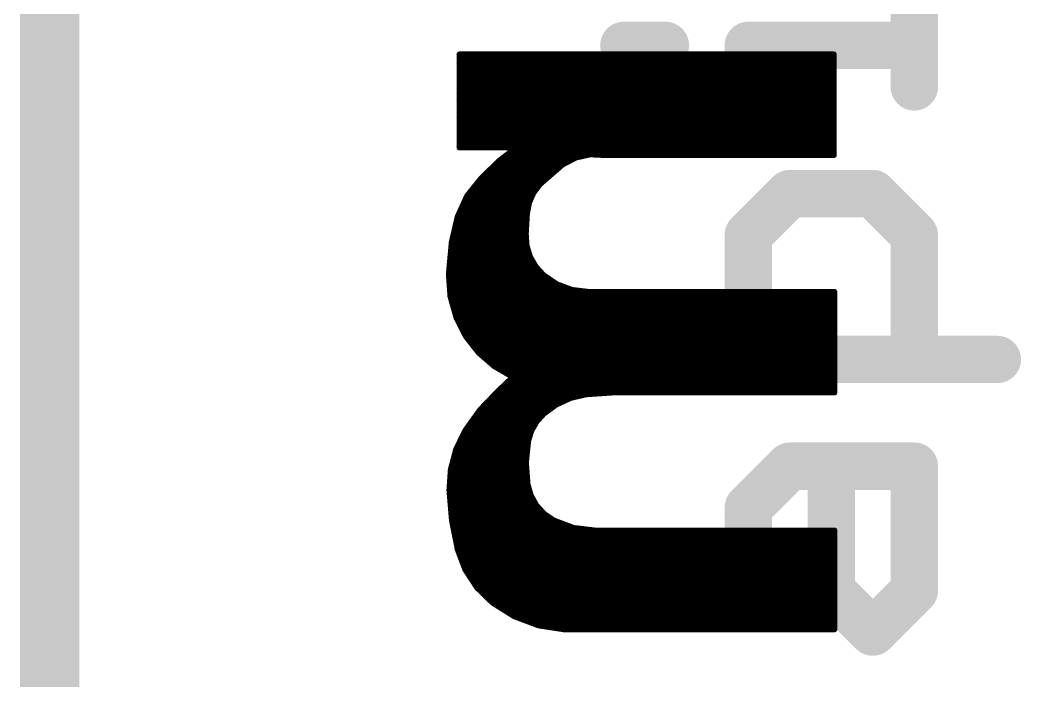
# Model space of a CAD drawing. Extents: x -10.1 to 20.4, y -11.4 to 45.8.
# Drawn here: x 12.573 to 16.866, y 16.301 to 19.137 of the extents above; entities that cross this region are included whole.
import ezdxf

# ---------------------------------------------------------------- set-up
doc = ezdxf.new("R2010")
doc.units = 0
for name, color, linetype in [('1', 12, 'CONTINUOUS'), ('21', 41, 'CONTINUOUS'), ('22', 40, 'CONTINUOUS')]:
    doc.layers.add(name, color=color, linetype=linetype)

msp = doc.modelspace()

# ---------------------------------------------------------------- linework, layer by layer
at = {"layer": '1', "const_width": 0.254}
msp.add_lwpolyline([(12.7, 10.81), (12.7, 26.93)], dxfattribs=at)
at = {"layer": '21', "const_width": 0.2032}
for points in [[(16.4084, 18.8498), (16.4084, 19.2057)], [(15.1627, 19.0277), (15.3407, 19.0277)], [(15.6966, 18.8498), (15.6966, 19.0277)], [(15.6966, 19.0277), (16.4084, 19.0277)], [(15.6966, 18.2142), (15.8745, 18.3922)], [(15.8745, 18.3922), (16.2305, 18.3922)], [(16.2305, 18.3922), (16.4084, 18.2142)], [(15.6966, 17.6804), (15.6966, 18.2142)], [(16.4084, 18.2142), (16.4084, 17.6804)], [(16.7643, 17.6804), (15.6966, 17.6804)], [(15.6966, 17.0449), (15.8745, 17.2228)], [(15.8745, 17.2228), (16.4084, 17.2228)], [(16.0525, 16.6889), (16.0525, 17.2228)], [(16.4084, 17.2228), (16.4084, 16.6889)], [(15.6966, 16.6889), (15.6966, 17.0449)], [(16.2305, 16.511), (16.0525, 16.6889)], [(16.4084, 16.6889), (16.2305, 16.511)]]:
    msp.add_lwpolyline(points, dxfattribs=at)
at = {"layer": '21', "const_width": 0.1016}
for points in [[(15.1627, 19.0785, 1), (15.1627, 18.9769)], [(15.3407, 18.9769, 1), (15.3407, 19.0785)], [(15.7474, 19.0277, 1), (15.6458, 19.0277)], [(15.6966, 19.0785, 1), (15.6966, 18.9769)], [(16.4084, 18.9769, 1), (16.4084, 19.0785)], [(15.6458, 18.8498, 1), (15.7474, 18.8498)], [(16.3576, 18.8498, 1), (16.4592, 18.8498)], [(15.8745, 18.443, 1), (15.8745, 18.3414)], [(15.9105, 18.3563, 1), (15.8386, 18.4281)], [(16.2664, 18.4281, 1), (16.1945, 18.3563)], [(16.2305, 18.3414, 1), (16.2305, 18.443)], [(15.7474, 18.2142, 1), (15.6458, 18.2142)], [(15.6607, 18.2502, 1), (15.7325, 18.1783)], [(16.4592, 18.2142, 1), (16.3576, 18.2142)], [(16.3725, 18.1783, 1), (16.4443, 18.2502)], [(15.6966, 17.7312, 1), (15.6966, 17.6296)], [(16.7643, 17.6296, 1), (16.7643, 17.7312)], [(15.6458, 17.6804, 1), (15.7474, 17.6804)], [(16.3576, 17.6804, 1), (16.4592, 17.6804)], [(15.8745, 17.2736, 1), (15.8745, 17.172)], [(15.9105, 17.1869, 1), (15.8386, 17.2587)], [(16.1033, 17.2228, 1), (16.0017, 17.2228)], [(16.4592, 17.2228, 1), (16.3576, 17.2228)], [(16.4084, 17.172, 1), (16.4084, 17.2736)], [(15.7474, 17.0449, 1), (15.6458, 17.0449)], [(15.6607, 17.0808, 1), (15.7325, 17.0089)], [(16.0884, 16.7249, 1), (16.0166, 16.653)], [(16.4443, 16.653, 1), (16.3725, 16.7249)], [(15.6458, 16.6889, 1), (15.7474, 16.6889)], [(16.0017, 16.6889, 1), (16.1033, 16.6889)], [(16.3576, 16.6889, 1), (16.4592, 16.6889)], [(16.1945, 16.5469, 1), (16.2664, 16.4751)], [(16.1945, 16.4751, 1), (16.2664, 16.5469)]]:
    msp.add_lwpolyline(points, format="xyb", dxfattribs=at)
at = {"layer": '22', "const_width": 0.0127}
for points in [[(14.4577, 18.9954, 1), (14.4577, 18.9826)], [(14.4577, 18.9802, 1), (14.4577, 18.9674)], [(14.4641, 18.989, 1), (14.4514, 18.989)], [(16.0694, 18.989, 1), (16.0567, 18.989)], [(16.063, 18.9826, 1), (16.063, 18.9954)], [(16.063, 18.9674, 1), (16.063, 18.9802)], [(14.4577, 18.9548, 1), (14.4577, 18.942)], [(14.4577, 18.9294, 1), (14.4577, 18.9167)], [(16.063, 18.942, 1), (16.063, 18.9548)], [(16.063, 18.9167, 1), (16.063, 18.9294)], [(14.4577, 18.904, 1), (14.4577, 18.8912)], [(16.063, 18.8912, 1), (16.063, 18.904)], [(14.4577, 18.8786, 1), (14.4577, 18.8658)], [(14.4577, 18.8532, 1), (14.4577, 18.8405)], [(16.063, 18.8658, 1), (16.063, 18.8786)], [(16.063, 18.8405, 1), (16.063, 18.8532)], [(14.4577, 18.8278, 1), (14.4577, 18.815)], [(14.4577, 18.8024, 1), (14.4577, 18.7896)], [(16.063, 18.815, 1), (16.063, 18.8278)], [(16.063, 18.7896, 1), (16.063, 18.8024)], [(14.4577, 18.777, 1), (14.4577, 18.7643)], [(16.063, 18.7643, 1), (16.063, 18.777)], [(14.4577, 18.7516, 1), (14.4577, 18.7388)], [(14.4577, 18.7262, 1), (14.4577, 18.7134)], [(16.063, 18.7388, 1), (16.063, 18.7516)], [(16.063, 18.7134, 1), (16.063, 18.7262)], [(14.4577, 18.7008, 1), (14.4577, 18.6881)], [(14.4577, 18.6754, 1), (14.4577, 18.6626)], [(16.063, 18.6881, 1), (16.063, 18.7008)], [(16.063, 18.6626, 1), (16.063, 18.6754)], [(14.4577, 18.65, 1), (14.4577, 18.6372)], [(16.063, 18.6372, 1), (16.063, 18.65)], [(14.4577, 18.6246, 1), (14.4577, 18.6119)], [(14.4577, 18.5992, 1), (14.4577, 18.5864)], [(14.4577, 18.5967, 1), (14.4577, 18.5839)], [(14.4514, 18.5903, 1), (14.4641, 18.5903)], [(14.6849, 18.5889, 1), (14.6725, 18.5917)], [(14.6787, 18.5839, 1), (14.6787, 18.5967)], [(16.063, 18.6119, 1), (16.063, 18.6246)], [(16.063, 18.5864, 1), (16.063, 18.5992)], [(14.6265, 18.5394, 1), (14.6343, 18.5294)], [(14.6348, 18.5298, 1), (14.626, 18.539)], [(14.6404, 18.5484, 1), (14.6404, 18.5357)], [(14.6736, 18.5738, 1), (14.6736, 18.561)], [(14.6674, 18.5688, 1), (14.6798, 18.566)], [(14.6775, 18.5624, 1), (14.6697, 18.5724)], [(14.9478, 18.5357, 1), (14.9478, 18.5484)], [(14.9548, 18.5526, 1), (14.9576, 18.5402)], [(14.9591, 18.5408, 1), (14.9532, 18.552)], [(15.0189, 18.5666, 1), (15.0183, 18.5539)], [(15.02, 18.5541, 1), (15.0172, 18.5665)], [(15.0825, 18.5636, 1), (15.0825, 18.5509)], [(15.0822, 18.5509, 1), (15.0828, 18.5635)], [(16.0567, 18.5572, 1), (16.0694, 18.5572)], [(16.063, 18.561, 1), (16.063, 18.5738)], [(16.063, 18.5509, 1), (16.063, 18.5636)], [(14.5858, 18.4976, 1), (14.5858, 18.4848)], [(14.612, 18.523, 1), (14.612, 18.5102)], [(14.8704, 18.4848, 1), (14.8704, 18.4976)], [(14.8966, 18.5222, 1), (14.9026, 18.511)], [(14.9038, 18.5118, 1), (14.8954, 18.5214)], [(14.8996, 18.5102, 1), (14.8996, 18.523)], [(14.5473, 18.4628, 1), (14.5561, 18.4536)], [(14.5567, 18.4542, 1), (14.5467, 18.4622)], [(14.5596, 18.4722, 1), (14.5596, 18.4595)], [(14.8411, 18.4595, 1), (14.8411, 18.4722)], [(14.517, 18.4214, 1), (14.517, 18.4086)], [(14.5374, 18.4468, 1), (14.5374, 18.434)], [(14.7897, 18.4086, 1), (14.7897, 18.4214)], [(14.7989, 18.4376, 1), (14.8073, 18.428)], [(14.8082, 18.429, 1), (14.798, 18.4366)], [(14.8119, 18.434, 1), (14.8119, 18.4468)], [(14.4824, 18.3706, 1), (14.4824, 18.3578)], [(14.4856, 18.386, 1), (14.4955, 18.3781)], [(14.4963, 18.3794, 1), (14.4848, 18.3847)], [(14.4966, 18.396, 1), (14.4966, 18.3833)], [(14.7612, 18.3578, 1), (14.7612, 18.3706)], [(14.7697, 18.399, 1), (14.7799, 18.3913)], [(14.7806, 18.3926, 1), (14.769, 18.3977)], [(14.7724, 18.3833, 1), (14.7724, 18.396)], [(14.4709, 18.3452, 1), (14.4709, 18.3325)], [(14.75, 18.3546, 1), (14.7617, 18.3495)], [(14.7621, 18.3509, 1), (14.7496, 18.3532)], [(14.7534, 18.3325, 1), (14.7534, 18.3452)], [(14.4489, 18.2944, 1), (14.4489, 18.2816)], [(14.4443, 18.2957, 1), (14.4559, 18.2905)], [(14.4563, 18.2917, 1), (14.4439, 18.2945)], [(14.4593, 18.3198, 1), (14.4593, 18.3071)], [(14.741, 18.307, 1), (14.7534, 18.3046)], [(14.7535, 18.3054, 1), (14.7409, 18.3062)], [(14.7462, 18.2816, 1), (14.7462, 18.2944)], [(14.7486, 18.3071, 1), (14.7486, 18.3198)], [(14.4371, 18.2436, 1), (14.4371, 18.2309)], [(14.443, 18.269, 1), (14.443, 18.2563)], [(14.7432, 18.2309, 1), (14.7432, 18.2436)], [(14.7447, 18.2563, 1), (14.7447, 18.269)], [(14.4312, 18.2182, 1), (14.4312, 18.2054)], [(14.7485, 18.2198, 1), (14.7359, 18.219)], [(14.7359, 18.2198, 1), (14.7485, 18.219)], [(14.7427, 18.2054, 1), (14.7427, 18.2182)], [(14.4226, 18.1674, 1), (14.4226, 18.1547)], [(14.4185, 18.1853, 1), (14.4309, 18.1825)], [(14.431, 18.1833, 1), (14.4184, 18.1845)], [(14.4253, 18.1928, 1), (14.4253, 18.1801)], [(14.7516, 18.1714, 1), (14.7394, 18.1677)], [(14.7392, 18.1692, 1), (14.7518, 18.17)], [(14.7444, 18.1801, 1), (14.7444, 18.1928)], [(14.7481, 18.1547, 1), (14.7481, 18.1674)], [(14.4179, 18.1166, 1), (14.4179, 18.1039)], [(14.4202, 18.142, 1), (14.4202, 18.1292)], [(14.7654, 18.1249, 1), (14.7544, 18.1186)], [(14.7538, 18.1199, 1), (14.766, 18.1236)], [(14.7557, 18.1292, 1), (14.7557, 18.142)], [(14.7665, 18.1039, 1), (14.7665, 18.1166)], [(14.4155, 18.0912, 1), (14.4155, 18.0785)], [(14.7893, 18.0827, 1), (14.7799, 18.0741)], [(14.7791, 18.0752, 1), (14.7901, 18.0815)], [(14.7809, 18.0785, 1), (14.7809, 18.0912)], [(14.4183, 18.0472, 1), (14.4057, 18.0462)], [(14.4057, 18.0473, 1), (14.4183, 18.0461)], [(14.4129, 18.0404, 1), (14.4129, 18.0277)], [(14.4132, 18.0658, 1), (14.4132, 18.053)], [(14.802, 18.053, 1), (14.802, 18.0658)], [(14.822, 18.0469, 1), (14.8148, 18.0363)], [(14.8137, 18.0373, 1), (14.8231, 18.0459)], [(14.8296, 18.0277, 1), (14.8296, 18.0404)], [(14.4148, 18.015, 1), (14.4148, 18.0023)], [(14.4166, 17.9896, 1), (14.4166, 17.9768)], [(14.8671, 18.0023, 1), (14.8671, 18.015)], [(14.8778, 18.0088, 1), (14.8734, 17.9969)], [(14.872, 17.9976, 1), (14.8792, 18.0081)], [(14.9283, 17.9768, 1), (14.9283, 17.9896)], [(14.9411, 17.985, 1), (14.9396, 17.9724)], [(14.9381, 17.9728, 1), (14.9425, 17.9847)], [(14.4184, 17.9642, 1), (14.4184, 17.9515)], [(14.4251, 17.9527, 1), (14.4128, 17.9493)], [(14.4126, 17.9506, 1), (14.4253, 17.9515)], [(14.4242, 17.9388, 1), (14.4242, 17.9261)], [(15.0089, 17.9769, 1), (15.0089, 17.9642)], [(15.0081, 17.9642, 1), (15.0097, 17.9768)], [(16.0719, 17.9705, 1), (16.0591, 17.9705)], [(16.0655, 17.9642, 1), (16.0655, 17.9769)], [(16.0655, 17.9515, 1), (16.0655, 17.9642)], [(16.0655, 17.9261, 1), (16.0655, 17.9388)], [(14.4314, 17.9134, 1), (14.4314, 17.9006)], [(16.0655, 17.9006, 1), (16.0655, 17.9134)], [(14.4385, 17.888, 1), (14.4385, 17.8753)], [(14.4507, 17.8616, 1), (14.4393, 17.8558)], [(14.4389, 17.857, 1), (14.4511, 17.8604)], [(14.4463, 17.8626, 1), (14.4463, 17.8498)], [(16.0655, 17.8753, 1), (16.0655, 17.888)], [(16.0655, 17.8498, 1), (16.0655, 17.8626)], [(14.4592, 17.8372, 1), (14.4592, 17.8244)], [(14.4722, 17.8118, 1), (14.4722, 17.7991)], [(16.0655, 17.8244, 1), (16.0655, 17.8372)], [(16.0655, 17.7991, 1), (16.0655, 17.8118)], [(14.4852, 17.7864, 1), (14.4852, 17.7736)], [(14.4903, 17.7836, 1), (14.4803, 17.7758)], [(14.4797, 17.7768, 1), (14.491, 17.7826)], [(16.0655, 17.7736, 1), (16.0655, 17.7864)], [(14.505, 17.761, 1), (14.505, 17.7482)], [(14.5248, 17.7356, 1), (14.5248, 17.7229)], [(16.0655, 17.7482, 1), (16.0655, 17.761)], [(16.0655, 17.7229, 1), (16.0655, 17.7356)], [(14.5441, 17.7146, 1), (14.5358, 17.7051)], [(14.535, 17.7059, 1), (14.545, 17.7138)], [(14.5469, 17.7102, 1), (14.5469, 17.6974)], [(14.5762, 17.6848, 1), (14.5762, 17.672)], [(16.0655, 17.6974, 1), (16.0655, 17.7102)], [(16.0655, 17.672, 1), (16.0655, 17.6848)], [(14.6054, 17.6594, 1), (14.6054, 17.6467)], [(14.6101, 17.6572, 1), (14.6037, 17.6462)], [(14.6027, 17.6469, 1), (14.6111, 17.6565)], [(16.0655, 17.6467, 1), (16.0655, 17.6594)], [(14.6486, 17.634, 1), (14.6486, 17.6212)], [(14.6754, 17.5849, 1), (14.6666, 17.5941)], [(14.6748, 17.6021, 1), (14.6854, 17.5951)], [(14.6846, 17.5941, 1), (14.6756, 17.6031)], [(14.6825, 17.6086, 1), (14.6825, 17.5958)], [(14.6765, 17.6038, 1), (14.689, 17.6014)], [(14.6899, 17.6061, 1), (14.6775, 17.6085)], [(14.688, 17.599, 1), (14.6775, 17.6061)], [(14.6805, 17.6018, 1), (14.6869, 17.6128)], [(16.0655, 17.6212, 1), (16.0655, 17.634)], [(16.0655, 17.5958, 1), (16.0655, 17.6086)], [(14.6308, 17.5578, 1), (14.6308, 17.545)], [(14.6576, 17.5832, 1), (14.6576, 17.5705)], [(14.6665, 17.594, 1), (14.6755, 17.585)], [(16.0655, 17.5705, 1), (16.0655, 17.5832)], [(16.0655, 17.545, 1), (16.0655, 17.5578)], [(14.6057, 17.5324, 1), (14.6057, 17.5196)], [(14.6184, 17.5484, 1), (14.6272, 17.5392)], [(14.6274, 17.5394, 1), (14.6182, 17.5482)], [(14.9336, 17.5219, 1), (14.9365, 17.5095)], [(14.9377, 17.5099, 1), (14.9324, 17.5214)], [(14.9793, 17.5196, 1), (14.9793, 17.5324)], [(15.0008, 17.5374, 1), (15.0016, 17.5248)], [(15.0026, 17.5249, 1), (14.9998, 17.5373)], [(15.113, 17.5451, 1), (15.113, 17.5324)], [(15.1134, 17.5324, 1), (15.1126, 17.545)], [(16.0591, 17.5387, 1), (16.0719, 17.5387)], [(16.0655, 17.5324, 1), (16.0655, 17.5451)], [(14.5423, 17.4694, 1), (14.5515, 17.4606)], [(14.5521, 17.4613, 1), (14.5417, 17.4687)], [(14.5567, 17.4816, 1), (14.5567, 17.4688)], [(14.5812, 17.507, 1), (14.5812, 17.4943)], [(14.8566, 17.4688, 1), (14.8566, 17.4816)], [(14.8706, 17.4931, 1), (14.8759, 17.4816)], [(14.877, 17.4822, 1), (14.8695, 17.4925)], [(14.9022, 17.4943, 1), (14.9022, 17.507)], [(14.5178, 17.4308, 1), (14.5178, 17.4181)], [(14.536, 17.4562, 1), (14.536, 17.4434)], [(14.7978, 17.4181, 1), (14.7978, 17.4308)], [(14.8147, 17.4524, 1), (14.8221, 17.4422)], [(14.8231, 17.4431, 1), (14.8137, 17.4515)], [(14.8218, 17.4434, 1), (14.8218, 17.4562)], [(14.4819, 17.38, 1), (14.4819, 17.3672)], [(14.4888, 17.3733, 1), (14.4774, 17.3789)], [(14.4995, 17.4054, 1), (14.4995, 17.3926)], [(14.7717, 17.372, 1), (14.7596, 17.3757)], [(14.7655, 17.3672, 1), (14.7655, 17.38)], [(14.7798, 17.3926, 1), (14.7798, 17.4054)], [(14.7833, 17.4177, 1), (14.7927, 17.4092)], [(14.7935, 17.4103, 1), (14.7825, 17.4166)], [(14.4695, 17.3546, 1), (14.4695, 17.3419)], [(14.4779, 17.3798, 1), (14.4883, 17.3724)], [(14.7578, 17.3419, 1), (14.7578, 17.3546)], [(14.7601, 17.377, 1), (14.7712, 17.3708)], [(14.4381, 17.2984, 1), (14.4495, 17.2928)], [(14.4499, 17.2939, 1), (14.4377, 17.2972)], [(14.4447, 17.3038, 1), (14.4447, 17.291)], [(14.4571, 17.3292, 1), (14.4571, 17.3164)], [(14.7462, 17.3323, 1), (14.7584, 17.3285)], [(14.7586, 17.3298, 1), (14.746, 17.331)], [(14.7489, 17.291, 1), (14.7489, 17.3038)], [(14.7515, 17.3164, 1), (14.7515, 17.3292)], [(14.4307, 17.253, 1), (14.4307, 17.2402)], [(14.4375, 17.2784, 1), (14.4375, 17.2657)], [(14.7437, 17.2402, 1), (14.7437, 17.253)], [(14.7463, 17.2657, 1), (14.7463, 17.2784)], [(14.4145, 17.2106, 1), (14.4268, 17.2074)], [(14.427, 17.2086, 1), (14.4143, 17.2094)], [(14.4239, 17.2276, 1), (14.4239, 17.2148)], [(14.7492, 17.2383, 1), (14.7365, 17.2373)], [(14.7365, 17.2385, 1), (14.7492, 17.2372)], [(14.7441, 17.2148, 1), (14.7441, 17.2276)], [(14.418, 17.1768, 1), (14.418, 17.164)], [(14.4197, 17.2022, 1), (14.4197, 17.1895)], [(14.746, 17.1895, 1), (14.746, 17.2022)], [(14.7479, 17.164, 1), (14.7479, 17.1768)], [(14.4145, 17.126, 1), (14.4145, 17.1133)], [(14.4208, 17.1201, 1), (14.4082, 17.1191)], [(14.4162, 17.1514, 1), (14.4162, 17.1386)], [(14.7559, 17.1467, 1), (14.7437, 17.1433)], [(14.7435, 17.1445, 1), (14.7561, 17.1455)], [(14.7498, 17.1386, 1), (14.7498, 17.1514)], [(14.757, 17.1133, 1), (14.757, 17.126)], [(14.4082, 17.12, 1), (14.4208, 17.1192)], [(14.4166, 17.1006, 1), (14.4166, 17.0878)], [(14.7689, 17.1006, 1), (14.7578, 17.0944)], [(14.7572, 17.0958, 1), (14.7695, 17.0993)], [(14.7652, 17.0878, 1), (14.7652, 17.1006)], [(14.4188, 17.0752, 1), (14.4188, 17.0624)], [(14.4209, 17.0498, 1), (14.4209, 17.0371)], [(14.7794, 17.0624, 1), (14.7794, 17.0752)], [(14.7921, 17.0587, 1), (14.7827, 17.0501)], [(14.7819, 17.0513, 1), (14.793, 17.0575)], [(14.7975, 17.0371, 1), (14.7975, 17.0498)], [(14.423, 17.0244, 1), (14.423, 17.0116)], [(14.4251, 16.999, 1), (14.4251, 16.9862)], [(14.4314, 16.9928, 1), (14.419, 16.9904)], [(14.8243, 17.0232, 1), (14.8171, 17.0127)], [(14.816, 17.0137, 1), (14.8254, 17.0222)], [(14.8207, 17.0116, 1), (14.8207, 17.0244)], [(14.8638, 16.996, 1), (14.8592, 16.9842)], [(14.8578, 16.9862, 1), (14.8578, 16.999)], [(14.8579, 16.9849, 1), (14.8651, 16.9953)], [(14.4189, 16.9911, 1), (14.4315, 16.9921)], [(14.43, 16.9736, 1), (14.43, 16.9609)], [(14.9219, 16.9609, 1), (14.9219, 16.9736)], [(14.9473, 16.9642, 1), (14.9458, 16.9515)], [(14.9443, 16.9519, 1), (14.9488, 16.9638)], [(15.0368, 16.9533, 1), (15.0368, 16.9405)], [(15.036, 16.9406, 1), (15.0376, 16.9532)], [(16.0719, 16.9469, 1), (16.0591, 16.9469)], [(16.0655, 16.9405, 1), (16.0655, 16.9533)], [(14.4351, 16.9482, 1), (14.4351, 16.9354)], [(14.4401, 16.9228, 1), (14.4401, 16.91)], [(16.0655, 16.9354, 1), (16.0655, 16.9482)], [(16.0655, 16.91, 1), (16.0655, 16.9228)], [(14.4451, 16.8974, 1), (14.4451, 16.8847)], [(14.4501, 16.872, 1), (14.4501, 16.8592)], [(14.456, 16.8678, 1), (14.4442, 16.8634)], [(14.4439, 16.8644, 1), (14.4563, 16.8668)], [(16.0655, 16.8847, 1), (16.0655, 16.8974)], [(16.0655, 16.8592, 1), (16.0655, 16.872)], [(14.4597, 16.8466, 1), (14.4597, 16.8338)], [(16.0655, 16.8338, 1), (16.0655, 16.8466)], [(14.4692, 16.8212, 1), (14.4692, 16.8085)], [(14.4788, 16.7958, 1), (14.4788, 16.783)], [(14.4881, 16.7824, 1), (14.4774, 16.7755)], [(14.4768, 16.7767, 1), (14.4887, 16.7812)], [(16.0655, 16.8085, 1), (16.0655, 16.8212)], [(16.0655, 16.783, 1), (16.0655, 16.7958)], [(14.4926, 16.7704, 1), (14.4926, 16.7576)], [(14.5092, 16.745, 1), (14.5092, 16.7323)], [(16.0655, 16.7576, 1), (16.0655, 16.7704)], [(16.0655, 16.7323, 1), (16.0655, 16.745)], [(14.5258, 16.7196, 1), (14.5258, 16.7068)], [(14.5379, 16.7061, 1), (14.5291, 16.697)], [(14.5282, 16.698, 1), (14.5388, 16.705)], [(14.5476, 16.6942, 1), (14.5476, 16.6814)], [(16.0655, 16.7068, 1), (16.0655, 16.7196)], [(16.0655, 16.6814, 1), (16.0655, 16.6942)], [(14.5738, 16.6688, 1), (14.5738, 16.6561)], [(16.0655, 16.6561, 1), (16.0655, 16.6688)], [(14.5999, 16.6434, 1), (14.5999, 16.6306)], [(14.6033, 16.6424, 1), (14.5965, 16.6316)], [(14.5955, 16.6324, 1), (14.6043, 16.6416)], [(14.6405, 16.618, 1), (14.6405, 16.6052)], [(16.0655, 16.6306, 1), (16.0655, 16.6434)], [(16.0655, 16.6052, 1), (16.0655, 16.618)], [(14.681, 16.5926, 1), (14.681, 16.5799)], [(14.6961, 16.5841, 1), (14.6916, 16.5722)], [(14.6905, 16.5728, 1), (14.6972, 16.5835)], [(14.7405, 16.5672, 1), (14.7405, 16.5544)], [(16.0655, 16.5799, 1), (16.0655, 16.5926)], [(16.0655, 16.5544, 1), (16.0655, 16.5672)], [(14.7987, 16.5458, 1), (14.7968, 16.5333)], [(14.7955, 16.5336, 1), (14.8, 16.5455)], [(14.8246, 16.5418, 1), (14.8246, 16.529)], [(14.9073, 16.5291, 1), (14.9073, 16.5163)], [(14.9063, 16.5164, 1), (14.9083, 16.529)], [(16.0591, 16.5227, 1), (16.0719, 16.5227)], [(16.0655, 16.529, 1), (16.0655, 16.5418)], [(16.0655, 16.5163, 1), (16.0655, 16.5291)]]:
    msp.add_lwpolyline(points, format="xyb", dxfattribs=at)
at = {"layer": '22', "const_width": 0.0254}
for points in [[(16.063, 18.989), (14.4577, 18.989)], [(14.4577, 18.989), (14.4577, 18.5903)], [(14.4577, 18.9738), (16.063, 18.9738)], [(16.063, 18.5572), (16.063, 18.989)], [(14.4577, 18.9484), (16.063, 18.9484)], [(14.4577, 18.923), (16.063, 18.923)], [(14.4577, 18.8976), (16.063, 18.8976)], [(14.4577, 18.8722), (16.063, 18.8722)], [(14.4577, 18.8468), (16.063, 18.8468)], [(14.4577, 18.8214), (16.063, 18.8214)], [(14.4577, 18.796), (16.063, 18.796)], [(14.4577, 18.7706), (16.063, 18.7706)], [(14.4577, 18.7452), (16.063, 18.7452)], [(14.4577, 18.7198), (16.063, 18.7198)], [(14.4577, 18.6944), (16.063, 18.6944)], [(14.4577, 18.669), (16.063, 18.669)], [(14.4577, 18.6436), (16.063, 18.6436)], [(14.4577, 18.6182), (16.063, 18.6182)], [(14.4577, 18.5928), (16.063, 18.5928)], [(14.4577, 18.5903), (14.6787, 18.5903)], [(14.6787, 18.5903), (14.6736, 18.5674)], [(14.6304, 18.5344), (14.5517, 18.4582)], [(14.6736, 18.5674), (14.6304, 18.5344)], [(14.6404, 18.542), (14.9478, 18.542)], [(14.6736, 18.5674), (16.063, 18.5674)], [(14.8996, 18.5166), (14.9562, 18.5464)], [(14.9562, 18.5464), (15.0186, 18.5603)], [(15.0186, 18.5603), (15.0825, 18.5572)], [(15.0825, 18.5572), (16.063, 18.5572)], [(14.5858, 18.4912), (14.8704, 18.4912)], [(14.612, 18.5166), (14.8996, 18.5166)], [(14.8031, 18.4328), (14.8996, 18.5166)], [(14.5517, 18.4582), (14.4905, 18.382)], [(14.5596, 18.4658), (14.8411, 18.4658)], [(14.517, 18.415), (14.7897, 18.415)], [(14.5374, 18.4404), (14.8119, 18.4404)], [(14.7748, 18.3952), (14.8031, 18.4328)], [(14.4905, 18.382), (14.4501, 18.2931)], [(14.4824, 18.3642), (14.7612, 18.3642)], [(14.4966, 18.3896), (14.7724, 18.3896)], [(14.7559, 18.3521), (14.7748, 18.3952)], [(14.4709, 18.3388), (14.7534, 18.3388)], [(14.7472, 18.3058), (14.7559, 18.3521)], [(14.4501, 18.2931), (14.4247, 18.1839)], [(14.4489, 18.288), (14.7462, 18.288)], [(14.4593, 18.3134), (14.7486, 18.3134)], [(14.7422, 18.2194), (14.7472, 18.3058)], [(14.4371, 18.2372), (14.7432, 18.2372)], [(14.443, 18.2626), (14.7447, 18.2626)], [(14.4312, 18.2118), (14.7427, 18.2118)], [(14.7455, 18.1696), (14.7422, 18.2194)], [(14.4247, 18.1839), (14.412, 18.0467)], [(14.4226, 18.161), (14.7481, 18.161)], [(14.4253, 18.1864), (14.7444, 18.1864)], [(14.7599, 18.1217), (14.7455, 18.1696)], [(14.4179, 18.1102), (14.7665, 18.1102)], [(14.4202, 18.1356), (14.7557, 18.1356)], [(14.7846, 18.0784), (14.7599, 18.1217)], [(14.4155, 18.0848), (14.7809, 18.0848)], [(14.8184, 18.0416), (14.7846, 18.0784)], [(14.412, 18.0467), (14.4189, 17.951)], [(14.4129, 18.034), (14.8296, 18.034)], [(14.4132, 18.0594), (14.802, 18.0594)], [(14.8756, 18.0029), (14.8184, 18.0416)], [(14.4148, 18.0086), (14.8671, 18.0086)], [(14.4166, 17.9832), (14.9283, 17.9832)], [(14.9403, 17.9787), (14.8756, 18.0029)], [(15.0089, 17.9705), (14.9403, 17.9787)], [(14.4184, 17.9578), (16.0655, 17.9578)], [(14.4189, 17.951), (14.445, 17.8587)], [(14.4242, 17.9324), (16.0655, 17.9324)], [(16.0655, 17.9705), (15.0089, 17.9705)], [(16.0655, 17.5387), (16.0655, 17.9705)], [(14.4314, 17.907), (16.0655, 17.907)], [(14.4385, 17.8816), (16.0655, 17.8816)], [(14.445, 17.8587), (14.4853, 17.7797)], [(14.4463, 17.8562), (16.0655, 17.8562)], [(14.4592, 17.8308), (16.0655, 17.8308)], [(14.4722, 17.8054), (16.0655, 17.8054)], [(14.4852, 17.78), (16.0655, 17.78)], [(14.4853, 17.7797), (14.54, 17.7098)], [(14.505, 17.7546), (16.0655, 17.7546)], [(14.5248, 17.7292), (16.0655, 17.7292)], [(14.54, 17.7098), (14.6069, 17.6517)], [(14.5469, 17.7038), (16.0655, 17.7038)], [(14.5762, 17.6784), (16.0655, 17.6784)], [(14.6054, 17.653), (16.0655, 17.653)], [(14.6069, 17.6517), (14.6837, 17.6073)], [(14.671, 17.5895), (14.6228, 17.5438)], [(14.6486, 17.6276), (16.0655, 17.6276)], [(14.6801, 17.5986), (14.671, 17.5895)], [(14.6828, 17.6026), (14.6801, 17.5986)], [(14.6825, 17.6022), (16.0655, 17.6022)], [(14.6837, 17.6073), (14.6828, 17.6026)], [(14.6308, 17.5514), (16.0655, 17.5514)], [(14.6576, 17.5768), (16.0655, 17.5768)], [(14.6228, 17.5438), (14.5469, 17.465)], [(14.6057, 17.526), (14.9793, 17.526)], [(14.8733, 17.4874), (14.935, 17.5157)], [(14.935, 17.5157), (15.0012, 17.5311)], [(15.0012, 17.5311), (15.113, 17.5387)], [(15.113, 17.5387), (16.0655, 17.5387)], [(14.5469, 17.465), (14.4831, 17.3761)], [(14.5567, 17.4752), (14.8566, 17.4752)], [(14.5812, 17.5006), (14.9022, 17.5006)], [(14.8184, 17.4473), (14.8733, 17.4874)], [(14.5178, 17.4244), (14.7978, 17.4244)], [(14.536, 17.4498), (14.8218, 17.4498)], [(14.788, 17.4135), (14.8184, 17.4473)], [(14.4831, 17.3761), (14.4438, 17.2956)], [(14.4819, 17.3736), (14.7655, 17.3736)], [(14.4995, 17.399), (14.7798, 17.399)], [(14.7523, 17.3304), (14.7656, 17.3739)], [(14.7656, 17.3739), (14.788, 17.4135)], [(14.4695, 17.3482), (14.7578, 17.3482)], [(14.4438, 17.2956), (14.4206, 17.209)], [(14.4447, 17.2974), (14.7489, 17.2974)], [(14.4571, 17.3228), (14.7515, 17.3228)], [(14.7428, 17.2378), (14.7523, 17.3304)], [(14.4307, 17.2466), (14.7437, 17.2466)], [(14.4375, 17.272), (14.7463, 17.272)], [(14.4206, 17.209), (14.4145, 17.1196)], [(14.4239, 17.2212), (14.7441, 17.2212)], [(14.7498, 17.145), (14.7428, 17.2378)], [(14.418, 17.1704), (14.7479, 17.1704)], [(14.4197, 17.1958), (14.746, 17.1958)], [(14.4145, 17.1196), (14.4252, 16.9916)], [(14.4145, 17.1196), (14.757, 17.1196)], [(14.4162, 17.145), (14.7498, 17.145)], [(14.7633, 17.0975), (14.7498, 17.145)], [(14.4166, 17.0942), (14.7652, 17.0942)], [(14.7874, 17.0544), (14.7633, 17.0975)], [(14.4188, 17.0688), (14.7794, 17.0688)], [(14.4209, 17.0434), (14.7975, 17.0434)], [(14.8207, 17.0179), (14.7874, 17.0544)], [(14.423, 17.018), (14.8207, 17.018)], [(14.4251, 16.9926), (14.8578, 16.9926)], [(14.4252, 16.9916), (14.4501, 16.8656)], [(14.8615, 16.9901), (14.8207, 17.0179)], [(14.9465, 16.9579), (14.8615, 16.9901)], [(14.43, 16.9672), (14.9219, 16.9672)], [(15.0368, 16.9469), (14.9465, 16.9579)], [(16.0655, 16.9469), (15.0368, 16.9469)], [(16.0655, 16.5227), (16.0655, 16.9469)], [(14.4351, 16.9418), (16.0655, 16.9418)], [(14.4401, 16.9164), (16.0655, 16.9164)], [(14.4451, 16.891), (16.0655, 16.891)], [(14.4501, 16.8656), (14.4828, 16.779)], [(14.4501, 16.8656), (16.0655, 16.8656)], [(14.4597, 16.8402), (16.0655, 16.8402)], [(14.4692, 16.8148), (16.0655, 16.8148)], [(14.4788, 16.7894), (16.0655, 16.7894)], [(14.4828, 16.779), (14.5335, 16.7015)], [(14.4926, 16.764), (16.0655, 16.764)], [(14.5092, 16.7386), (16.0655, 16.7386)], [(14.5258, 16.7132), (16.0655, 16.7132)], [(14.5335, 16.7015), (14.5999, 16.637)], [(14.5476, 16.6878), (16.0655, 16.6878)], [(14.5738, 16.6624), (16.0655, 16.6624)], [(14.5999, 16.637), (14.6938, 16.5782)], [(14.5999, 16.637), (16.0655, 16.637)], [(14.6405, 16.6116), (16.0655, 16.6116)], [(14.681, 16.5862), (16.0655, 16.5862)], [(14.6938, 16.5782), (14.7977, 16.5395)], [(14.7405, 16.5608), (16.0655, 16.5608)], [(14.7977, 16.5395), (14.9073, 16.5227)], [(14.8246, 16.5354), (16.0655, 16.5354)], [(14.9073, 16.5227), (16.0655, 16.5227)]]:
    msp.add_lwpolyline(points, dxfattribs=at)

doc.saveas('drawing.dxf')
